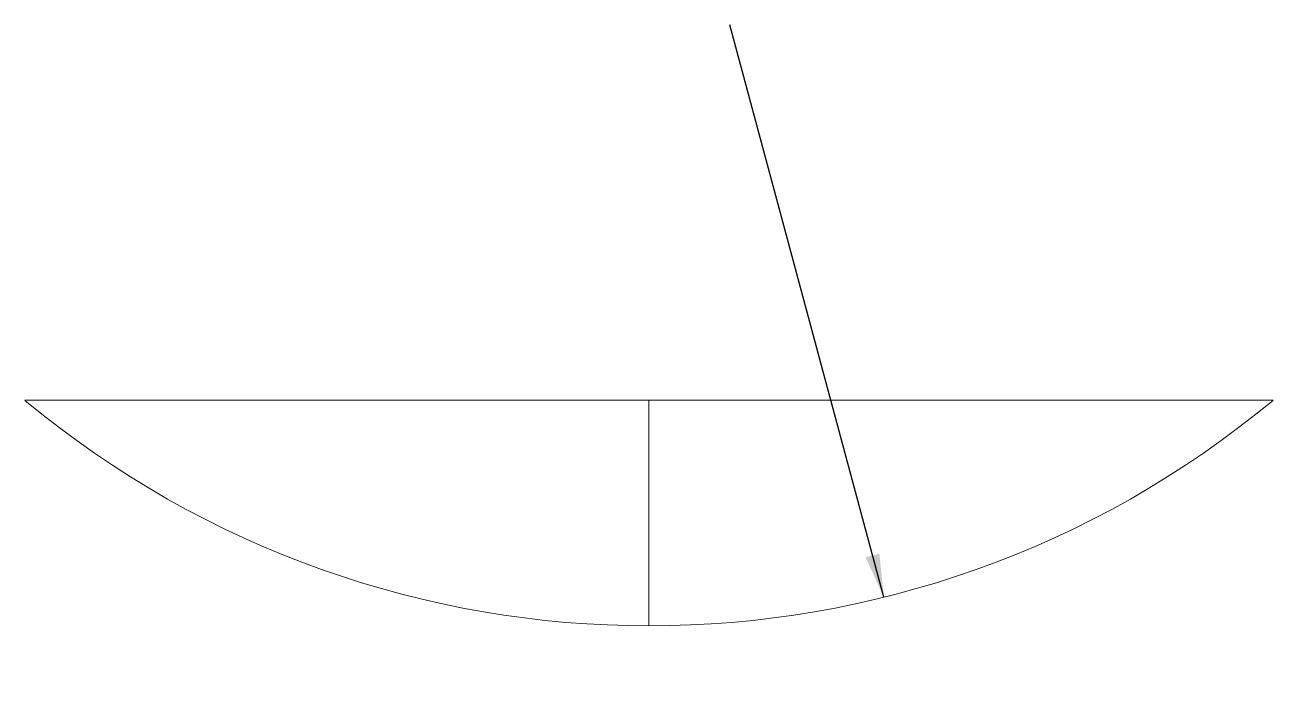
# Model space of a CAD drawing. Header units: millimetres. Extents: x 2798 to 2899, y 1783 to 1838.
import ezdxf

# ---------------------------------------------------------------- set-up
doc = ezdxf.new("R2010")
doc.units = ezdxf.units.MM
doc.layers.add('VMS Kontura', color=7, linetype='Continuous', lineweight=9)
doc.styles.get("Standard").update_dxf_attribs({"font": 'arial.ttf'})
doc.dimstyles.new('AM_ISO$7', dxfattribs={"dimtxt": 3.5, "dimasz": 3.5, "dimexe": 1, "dimexo": 1, "dimgap": 1.5, "dimtad": 1, "dimdsep": 46, "dimtxsty": 'Standard', "dimcen": 0, "dimclrd": 256, "dimclre": 256, "dimclrt": 2, "dimadec": 0, "dimazin": 2, "dimtp": 0.1, "dimtm": 0.1, "dimtfac": 0.71, "dimtdec": 3, "dimtmove": 0, "dimatfit": 3, "dimfxl": 1, "dimlwd": -1, "dimlwe": -1, "dimarcsym": 1})

# ---------------------------------------------------------------- blocks, each defined once
blk = doc.blocks.new('Strelice_2')
at = {"layer": 'VMS Kontura', "color": 0, "ltscale": 50}
for p, q in [((-50.48, 0), (50.48, 0)), ((0, -18.25), (0, 0))]:
    blk.add_line(p, q, dxfattribs=at)
at = {"layer": 'VMS Kontura', "color": 1, "ltscale": 1000}
blk.add_arc((0, 60.69), 78.94, 230.2492, 309.7508, dxfattribs=at)
at = {"flags": 4}
for tag, p, rotation in [('R', (10.02, 28.62), 285.8314), ('H1', (-1.26, 13.03), 270), ('P1', (-52.23, -6.37), 270), ('P3', (49.45, -9.19), 270), ('P2', (-1.14, -23.63), 270)]:
    blk.add_attdef(tag, p, '', height=2.5, rotation=rotation, dxfattribs=at)
blk.add_leader([(18.99, -15.93), (6.54, 30.37)], dimstyle='AM_ISO$7')

msp = doc.modelspace()

# ---------------------------------------------------------------- block references
msp.add_blockref('Strelice_2', (2848.82, 1807.71))

doc.saveas('drawing.dxf')
